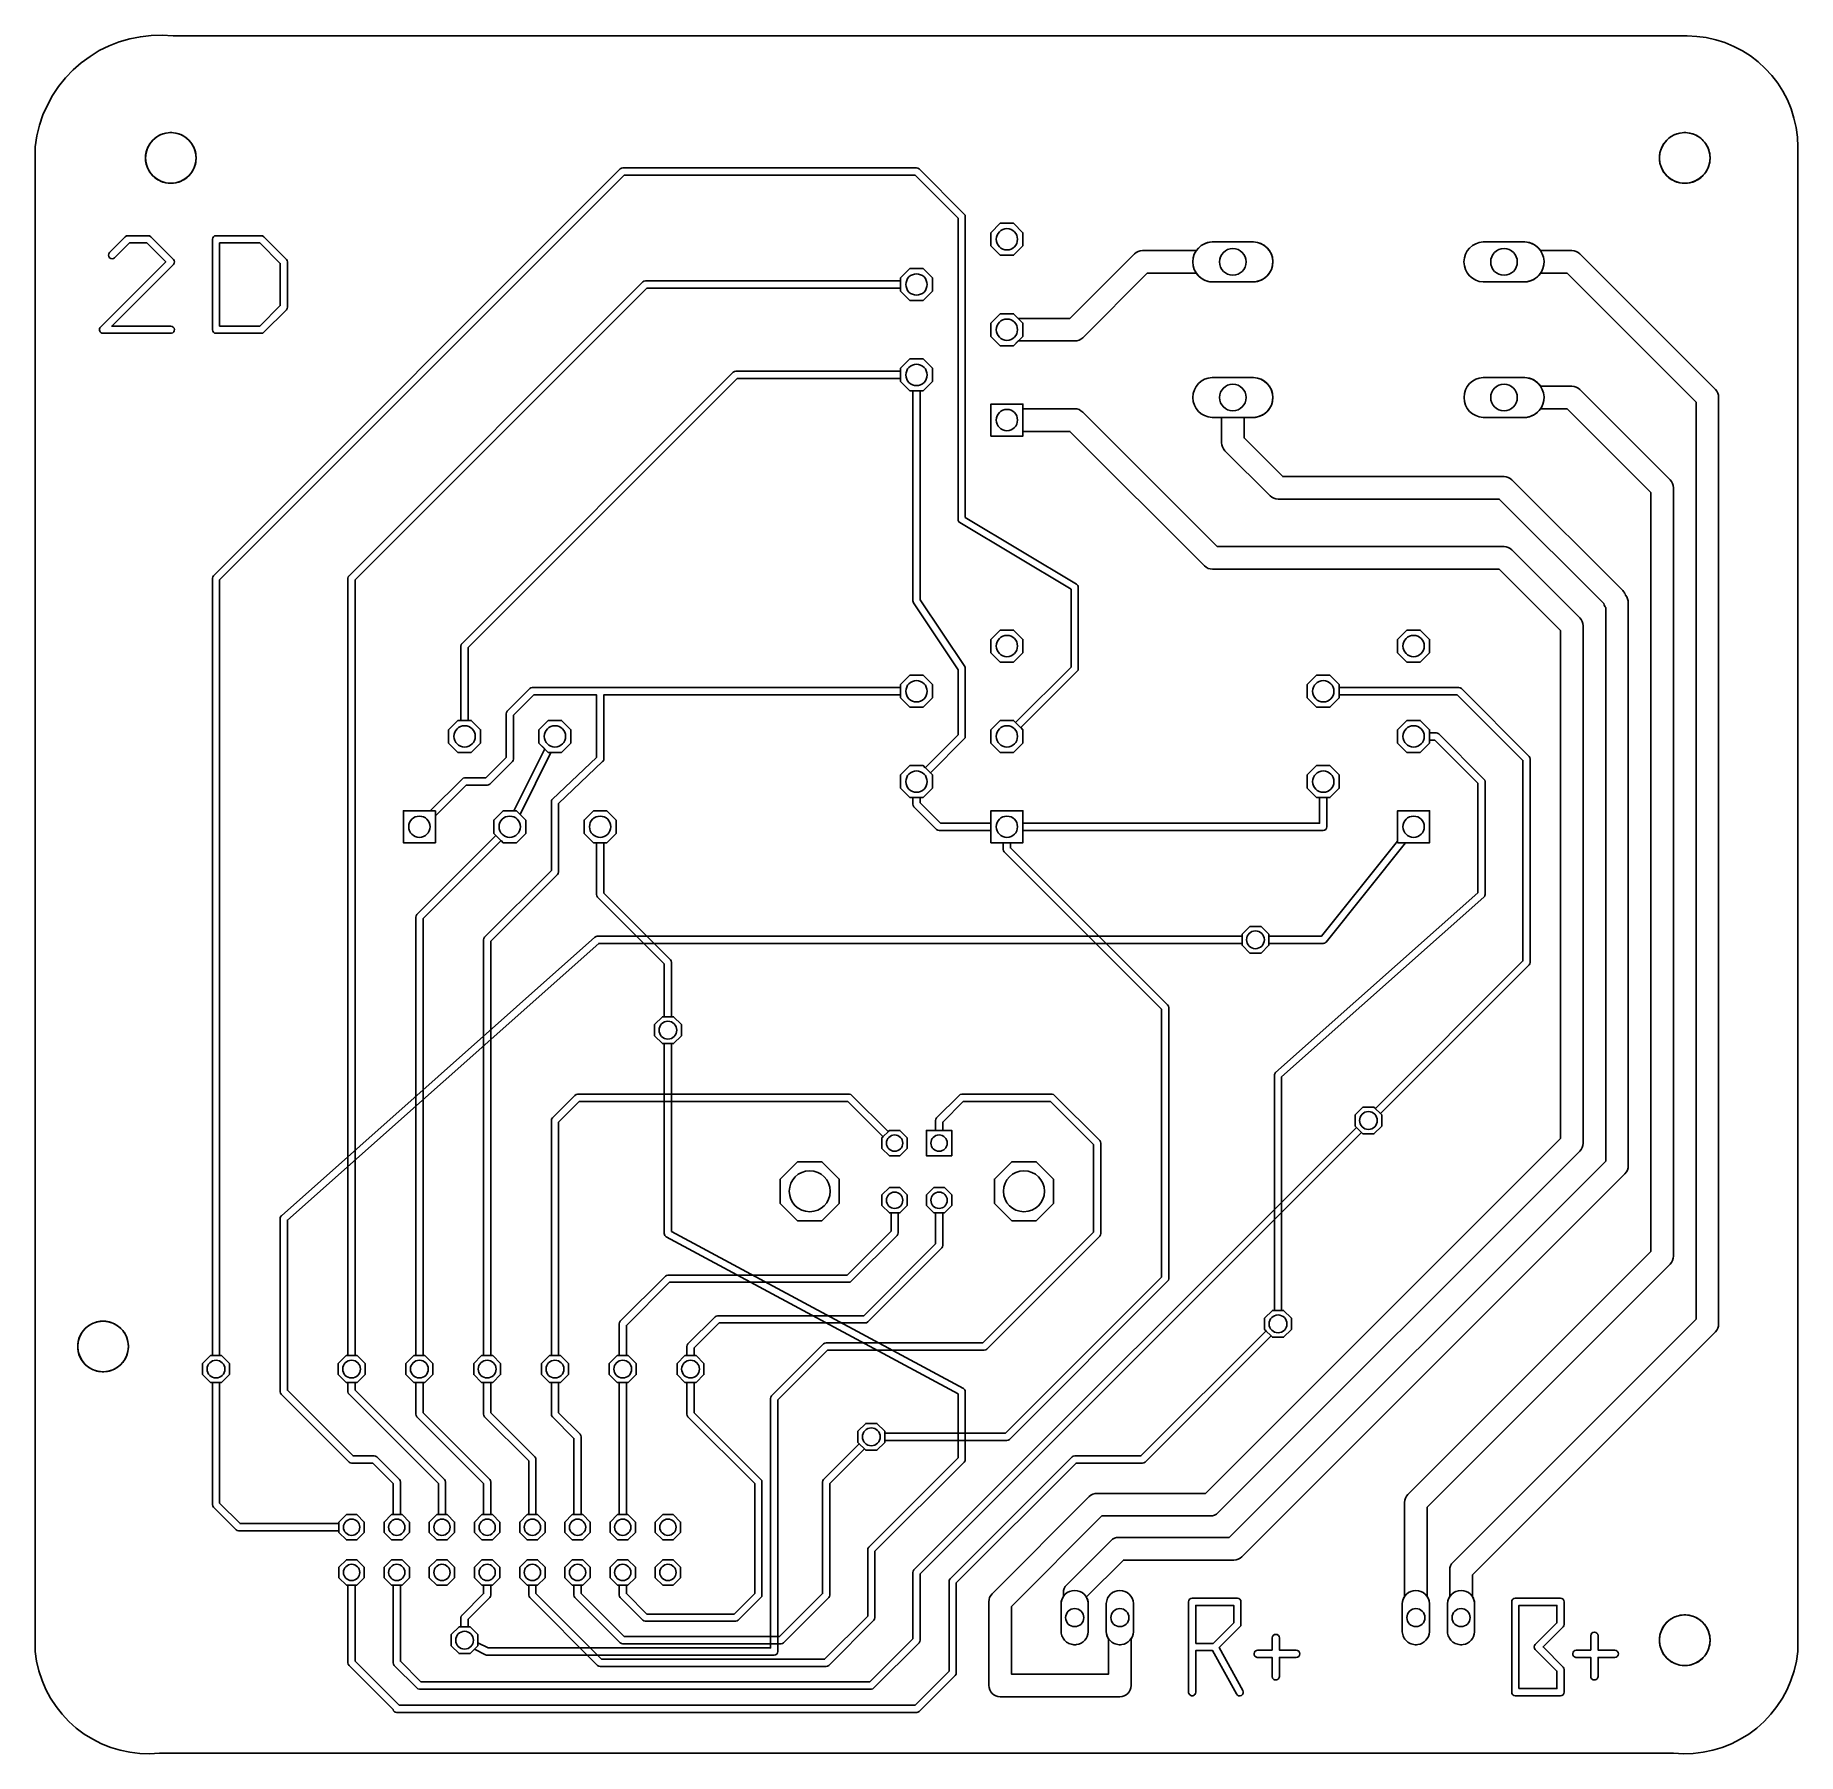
# Model space of a CAD drawing. Header units: inches. Extents: x -0.2 to 3.7, y 0 to 3.8.
import ezdxf

# ---------------------------------------------------------------- set-up
doc = ezdxf.new("R2010")
doc.units = ezdxf.units.IN

msp = doc.modelspace()

# ---------------------------------------------------------------- linework, layer by layer
at = {"layer": '16_copper'}
for points in [[(1.9854, 3.3353), (1.9854, 3.3647), (1.9647, 3.3854), (1.9353, 3.3854), (1.9146, 3.3647), (1.9146, 3.3353), (1.9353, 3.3146), (1.9647, 3.3146)], [(1.7854, 3.2353), (1.7854, 3.2647), (1.7647, 3.2854), (1.7353, 3.2854), (1.7146, 3.2647), (1.7146, 3.2353), (1.7353, 3.2146), (1.7647, 3.2146)], [(1.9854, 3.1353), (1.9854, 3.1647), (1.9647, 3.1854), (1.9353, 3.1854), (1.9146, 3.1647), (1.9146, 3.1353), (1.9353, 3.1146), (1.9647, 3.1146)], [(1.7854, 3.0353), (1.7854, 3.0647), (1.7647, 3.0854), (1.7353, 3.0854), (1.7146, 3.0647), (1.7146, 3.0353), (1.7353, 3.0146), (1.7647, 3.0146)], [(1.9854, 2.9854), (1.9146, 2.9854), (1.9146, 2.9146), (1.9854, 2.9146)], [(1.9854, 2.4353), (1.9854, 2.4647), (1.9647, 2.4854), (1.9353, 2.4854), (1.9146, 2.4647), (1.9146, 2.4353), (1.9353, 2.4146), (1.9647, 2.4146)], [(2.8854, 2.4353), (2.8854, 2.4647), (2.8647, 2.4854), (2.8353, 2.4854), (2.8146, 2.4647), (2.8146, 2.4353), (2.8353, 2.4146), (2.8647, 2.4146)], [(1.7854, 2.3353), (1.7854, 2.3647), (1.7647, 2.3854), (1.7353, 2.3854), (1.7146, 2.3647), (1.7146, 2.3353), (1.7353, 2.3146), (1.7647, 2.3146)], [(2.6854, 2.3353), (2.6854, 2.3647), (2.6647, 2.3854), (2.6353, 2.3854), (2.6146, 2.3647), (2.6146, 2.3353), (2.6353, 2.3146), (2.6647, 2.3146)], [(0.7854, 2.2353), (0.7854, 2.2647), (0.7647, 2.2854), (0.7353, 2.2854), (0.7146, 2.2647), (0.7146, 2.2353), (0.7353, 2.2146), (0.7647, 2.2146)], [(0.9854, 2.2353), (0.9854, 2.2647), (0.9647, 2.2854), (0.9353, 2.2854), (0.9146, 2.2647), (0.9146, 2.2353), (0.9353, 2.2146), (0.9647, 2.2146)], [(1.9854, 2.2353), (1.9854, 2.2647), (1.9647, 2.2854), (1.9353, 2.2854), (1.9146, 2.2647), (1.9146, 2.2353), (1.9353, 2.2146), (1.9647, 2.2146)], [(2.8854, 2.2353), (2.8854, 2.2647), (2.8647, 2.2854), (2.8353, 2.2854), (2.8146, 2.2647), (2.8146, 2.2353), (2.8353, 2.2146), (2.8647, 2.2146)], [(1.7854, 2.1353), (1.7854, 2.1647), (1.7647, 2.1854), (1.7353, 2.1854), (1.7146, 2.1647), (1.7146, 2.1353), (1.7353, 2.1146), (1.7647, 2.1146)], [(2.6854, 2.1353), (2.6854, 2.1647), (2.6647, 2.1854), (2.6353, 2.1854), (2.6146, 2.1647), (2.6146, 2.1353), (2.6353, 2.1146), (2.6647, 2.1146)], [(0.6854, 2.0854), (0.6146, 2.0854), (0.6146, 2.0146), (0.6854, 2.0146)], [(0.8854, 2.0353), (0.8854, 2.0647), (0.8647, 2.0854), (0.8353, 2.0854), (0.8146, 2.0647), (0.8146, 2.0353), (0.8353, 2.0146), (0.8647, 2.0146)], [(1.0854, 2.0353), (1.0854, 2.0647), (1.0647, 2.0854), (1.0353, 2.0854), (1.0146, 2.0647), (1.0146, 2.0353), (1.0353, 2.0146), (1.0647, 2.0146)], [(1.9854, 2.0854), (1.9146, 2.0854), (1.9146, 2.0146), (1.9854, 2.0146)], [(2.8854, 2.0854), (2.8146, 2.0854), (2.8146, 2.0146), (2.8854, 2.0146)], [(1.7297, 1.3384), (1.7297, 1.3616), (1.7132, 1.3781), (1.6899, 1.3781), (1.6735, 1.3616), (1.6735, 1.3384), (1.6899, 1.3219), (1.7132, 1.3219)], [(1.8281, 1.3781), (1.7719, 1.3781), (1.7719, 1.3219), (1.8281, 1.3219)], [(1.5791, 1.2165), (1.5791, 1.2705), (1.5408, 1.3088), (1.4867, 1.3088), (1.4485, 1.2705), (1.4485, 1.2165), (1.4867, 1.1782), (1.5408, 1.1782)], [(2.0531, 1.2165), (2.0531, 1.2705), (2.0148, 1.3088), (1.9608, 1.3088), (1.9225, 1.2705), (1.9225, 1.2165), (1.9608, 1.1782), (2.0148, 1.1782)], [(1.7297, 1.212), (1.7297, 1.2353), (1.7132, 1.2517), (1.6899, 1.2517), (1.6735, 1.2353), (1.6735, 1.212), (1.6899, 1.1955), (1.7132, 1.1955)], [(1.8281, 1.212), (1.8281, 1.2353), (1.8116, 1.2517), (1.7884, 1.2517), (1.7719, 1.2353), (1.7719, 1.212), (1.7884, 1.1955), (1.8116, 1.1955)], [(1.128, 0.4884), (1.128, 0.5116), (1.1116, 0.528), (1.108, 0.528), (1.108, 0.8203), (1.1123, 0.8203), (1.1297, 0.8377), (1.1297, 0.8623), (1.1123, 0.8797), (1.0877, 0.8797), (1.0703, 0.8623), (1.0703, 0.8377), (1.0877, 0.8203), (1.092, 0.8203), (1.092, 0.528), (1.0884, 0.528), (1.072, 0.5116), (1.072, 0.4884), (1.0884, 0.472), (1.1116, 0.472)], [(1.228, 0.4884), (1.228, 0.5116), (1.2116, 0.528), (1.1884, 0.528), (1.172, 0.5116), (1.172, 0.4884), (1.1884, 0.472), (1.2116, 0.472)], [(0.728, 0.3884), (0.728, 0.4116), (0.7116, 0.428), (0.6884, 0.428), (0.672, 0.4116), (0.672, 0.3884), (0.6884, 0.372), (0.7116, 0.372)], [(1.228, 0.3884), (1.228, 0.4116), (1.2116, 0.428), (1.1884, 0.428), (1.172, 0.4116), (1.172, 0.3884), (1.1884, 0.372), (1.2116, 0.372)]]:
    msp.add_lwpolyline(points, close=True, dxfattribs=at)
for points in [[(2.4995, 3.256, 0.92439), (2.496, 3.3443), (2.404, 3.3443, 0.961482), (2.404, 3.2557), (2.496, 3.2557)], [(3.0995, 3.256, 0.92439), (3.096, 3.3443), (3.004, 3.3443, 0.961482), (3.004, 3.2557), (3.096, 3.2557)], [(2.4995, 2.956, 0.92439), (2.496, 3.0442), (2.404, 3.0442, 0.961482), (2.404, 2.9558), (2.496, 2.9558)], [(3.0995, 2.956, 0.92439), (3.096, 3.0442), (3.004, 3.0442, 0.961482), (3.004, 2.9558), (3.096, 2.9558)], [(0.628, 0.4884), (0.628, 0.5116), (0.6116, 0.528), (0.608, 0.528), (0.608, 0.6, 0.198912), (0.6057, 0.6057), (0.5557, 0.6557, 0.198912), (0.55, 0.658), (0.5033, 0.658), (0.358, 0.8033), (0.358, 1.1797), (1.0468, 1.792), (2.4703, 1.792), (2.4703, 1.7877), (2.4877, 1.7703), (2.5123, 1.7703), (2.5297, 1.7877), (2.5297, 1.8123), (2.5123, 1.8297), (2.4877, 1.8297), (2.4703, 1.8123), (2.4703, 1.808), (1.0437, 1.808, 0.183686), (1.0384, 1.806), (0.3447, 1.1893, 0.214228), (0.342, 1.1833), (0.342, 0.8, 0.198912), (0.3443, 0.7943), (0.4943, 0.6443, 0.198912), (0.5, 0.642), (0.5467, 0.642), (0.592, 0.5967), (0.592, 0.528), (0.5884, 0.528), (0.572, 0.5116), (0.572, 0.4884), (0.5884, 0.472), (0.6116, 0.472)], [(1.5504, 0.192, 0.185976), (1.5557, 0.1943), (1.6557, 0.2943, 0.198912), (1.658, 0.3), (1.658, 0.4467), (1.8557, 0.6443, 0.198912), (1.858, 0.65), (1.858, 0.8, 0.275912), (1.8538, 0.807), (1.208, 1.1548), (1.208, 1.5703), (1.2123, 1.5703), (1.2297, 1.5877), (1.2297, 1.6123), (1.2123, 1.6297), (1.1877, 1.6297), (1.1703, 1.6123), (1.1703, 1.5877), (1.1877, 1.5703), (1.192, 1.5703), (1.192, 1.15, 0.275912), (1.1962, 1.143), (1.842, 0.7952), (1.842, 0.6533), (1.6443, 0.4557, 0.198912), (1.642, 0.45), (1.642, 0.3033), (1.5467, 0.208), (1.0533, 0.208), (0.908, 0.3533), (0.908, 0.372), (0.9116, 0.372), (0.928, 0.3884), (0.928, 0.4116), (0.9116, 0.428), (0.8884, 0.428), (0.872, 0.4116), (0.872, 0.3884), (0.8884, 0.372), (0.892, 0.372), (0.892, 0.35, 0.198912), (0.8943, 0.3443), (1.0443, 0.1943, 0.198912), (1.05, 0.192), (1.55, 0.192)], [(1.6504, 0.142, 0.185976), (1.6557, 0.1443), (1.7557, 0.2443, 0.198912), (1.758, 0.25), (1.758, 0.3967), (2.7347, 1.3734), (2.7377, 1.3703), (2.7623, 1.3703), (2.7797, 1.3877), (2.7797, 1.4123), (2.7623, 1.4297), (2.7377, 1.4297), (2.7203, 1.4123), (2.7203, 1.3877), (2.7234, 1.3847), (1.7443, 0.4057, 0.198912), (1.742, 0.4), (1.742, 0.2533), (1.6467, 0.158), (0.6533, 0.158), (0.608, 0.2033), (0.608, 0.372), (0.6116, 0.372), (0.628, 0.3884), (0.628, 0.4116), (0.6116, 0.428), (0.5884, 0.428), (0.572, 0.4116), (0.572, 0.3884), (0.5884, 0.372), (0.592, 0.372), (0.592, 0.2, 0.198912), (0.5943, 0.1943), (0.6443, 0.1443, 0.198912), (0.65, 0.142), (1.65, 0.142)], [(1.7504, 0.09, 0.185976), (1.7557, 0.0923), (1.8357, 0.1723, 0.198912), (1.838, 0.178), (1.838, 0.3767), (2.1033, 0.642), (2.25, 0.642, 0.198912), (2.2557, 0.6443), (2.5347, 0.9234), (2.5377, 0.9203), (2.5623, 0.9203), (2.5797, 0.9377), (2.5797, 0.9623), (2.5623, 0.9797), (2.5377, 0.9797), (2.5203, 0.9623), (2.5203, 0.9377), (2.5234, 0.9347), (2.2467, 0.658), (2.1, 0.658, 0.198912), (2.0943, 0.6557), (1.8243, 0.3857, 0.198912), (1.822, 0.38), (1.822, 0.1813), (1.7467, 0.106), (0.6053, 0.106), (0.508, 0.2033), (0.508, 0.372), (0.5116, 0.372), (0.528, 0.3884), (0.528, 0.4116), (0.5116, 0.428), (0.4884, 0.428), (0.472, 0.4116), (0.472, 0.3884), (0.4884, 0.372), (0.492, 0.372), (0.492, 0.2, 0.198912), (0.4943, 0.1943), (0.5921, 0.0966, 0.361895), (0.6, 0.09), (1.75, 0.09)], [(0.528, 0.4884), (0.528, 0.5116), (0.5116, 0.528), (0.4884, 0.528), (0.472, 0.5116), (0.472, 0.508), (0.2533, 0.508), (0.208, 0.5533), (0.208, 0.8203), (0.2123, 0.8203), (0.2297, 0.8377), (0.2297, 0.8623), (0.2123, 0.8797), (0.1877, 0.8797), (0.1703, 0.8623), (0.1703, 0.8377), (0.1877, 0.8203), (0.192, 0.8203), (0.192, 0.55, 0.198912), (0.1943, 0.5443), (0.2443, 0.4943, 0.198912), (0.25, 0.492), (0.472, 0.492), (0.472, 0.4884), (0.4884, 0.472), (0.5116, 0.472)], [(0.728, 0.4884), (0.728, 0.5116), (0.7116, 0.528), (0.708, 0.528), (0.708, 0.6, 0.198912), (0.7057, 0.6057), (0.508, 0.8033), (0.508, 0.8203), (0.5123, 0.8203), (0.5297, 0.8377), (0.5297, 0.8623), (0.5123, 0.8797), (0.4877, 0.8797), (0.4703, 0.8623), (0.4703, 0.8377), (0.4877, 0.8203), (0.492, 0.8203), (0.492, 0.8, 0.198912), (0.4943, 0.7943), (0.692, 0.5967), (0.692, 0.528), (0.6884, 0.528), (0.672, 0.5116), (0.672, 0.4884), (0.6884, 0.472), (0.7116, 0.472)], [(0.828, 0.4884), (0.828, 0.5116), (0.8116, 0.528), (0.808, 0.528), (0.808, 0.6, 0.198912), (0.8057, 0.6057), (0.658, 0.7533), (0.658, 0.8203), (0.6623, 0.8203), (0.6797, 0.8377), (0.6797, 0.8623), (0.6623, 0.8797), (0.6377, 0.8797), (0.6203, 0.8623), (0.6203, 0.8377), (0.6377, 0.8203), (0.642, 0.8203), (0.642, 0.75, 0.198912), (0.6443, 0.7443), (0.792, 0.5967), (0.792, 0.528), (0.7884, 0.528), (0.772, 0.5116), (0.772, 0.4884), (0.7884, 0.472), (0.8116, 0.472)], [(0.928, 0.4884), (0.928, 0.5116), (0.9116, 0.528), (0.908, 0.528), (0.908, 0.65, 0.198912), (0.9057, 0.6557), (0.808, 0.7533), (0.808, 0.8203), (0.8123, 0.8203), (0.8297, 0.8377), (0.8297, 0.8623), (0.8123, 0.8797), (0.7877, 0.8797), (0.7703, 0.8623), (0.7703, 0.8377), (0.7877, 0.8203), (0.792, 0.8203), (0.792, 0.75, 0.198912), (0.7943, 0.7443), (0.892, 0.6467), (0.892, 0.528), (0.8884, 0.528), (0.872, 0.5116), (0.872, 0.4884), (0.8884, 0.472), (0.9116, 0.472)], [(1.028, 0.4884), (1.028, 0.5116), (1.0116, 0.528), (1.008, 0.528), (1.008, 0.7, 0.198912), (1.0057, 0.7057), (0.958, 0.7533), (0.958, 0.8203), (0.9623, 0.8203), (0.9797, 0.8377), (0.9797, 0.8623), (0.9623, 0.8797), (0.9377, 0.8797), (0.9203, 0.8623), (0.9203, 0.8377), (0.9377, 0.8203), (0.942, 0.8203), (0.942, 0.75, 0.198912), (0.9443, 0.7443), (0.992, 0.6967), (0.992, 0.528), (0.9884, 0.528), (0.972, 0.5116), (0.972, 0.4884), (0.9884, 0.472), (1.0116, 0.472)], [(1.3504, 0.292, 0.185976), (1.3557, 0.2943), (1.4057, 0.3443, 0.198912), (1.408, 0.35), (1.408, 0.6, 0.198912), (1.4057, 0.6057), (1.258, 0.7533), (1.258, 0.8203), (1.2623, 0.8203), (1.2797, 0.8377), (1.2797, 0.8623), (1.2623, 0.8797), (1.2377, 0.8797), (1.2203, 0.8623), (1.2203, 0.8377), (1.2377, 0.8203), (1.242, 0.8203), (1.242, 0.75, 0.198912), (1.2443, 0.7443), (1.392, 0.5967), (1.392, 0.3533), (1.3467, 0.308), (1.1533, 0.308), (1.108, 0.3533), (1.108, 0.372), (1.1116, 0.372), (1.128, 0.3884), (1.128, 0.4116), (1.1116, 0.428), (1.0884, 0.428), (1.072, 0.4116), (1.072, 0.3884), (1.0884, 0.372), (1.092, 0.372), (1.092, 0.35, 0.198912), (1.0943, 0.3443), (1.1443, 0.2943, 0.198912), (1.15, 0.292), (1.35, 0.292)], [(1.4504, 0.242, 0.185976), (1.4557, 0.2443), (1.5557, 0.3443, 0.198912), (1.558, 0.35), (1.558, 0.5967), (1.6347, 0.6734), (1.6377, 0.6703), (1.6623, 0.6703), (1.6797, 0.6877), (1.6797, 0.7123), (1.6623, 0.7297), (1.6377, 0.7297), (1.6203, 0.7123), (1.6203, 0.6877), (1.6234, 0.6847), (1.5443, 0.6057, 0.198912), (1.542, 0.6), (1.542, 0.3533), (1.4467, 0.258), (1.1033, 0.258), (1.008, 0.3533), (1.008, 0.372), (1.0116, 0.372), (1.028, 0.3884), (1.028, 0.4116), (1.0116, 0.428), (0.9884, 0.428), (0.972, 0.4116), (0.972, 0.3884), (0.9884, 0.372), (0.992, 0.372), (0.992, 0.35, 0.198912), (0.9943, 0.3443), (1.0943, 0.2443, 0.198912), (1.1, 0.242), (1.45, 0.242)], [(0.7797, 0.2377), (0.7797, 0.2623), (0.7623, 0.2797), (0.758, 0.2797), (0.758, 0.2967), (0.8057, 0.3443, 0.198912), (0.808, 0.35), (0.808, 0.372), (0.8116, 0.372), (0.828, 0.3884), (0.828, 0.4116), (0.8116, 0.428), (0.7884, 0.428), (0.772, 0.4116), (0.772, 0.3884), (0.7884, 0.372), (0.792, 0.372), (0.792, 0.3533), (0.7443, 0.3057, 0.198912), (0.742, 0.3), (0.742, 0.2797), (0.7377, 0.2797), (0.7203, 0.2623), (0.7203, 0.2377), (0.7377, 0.2203), (0.7623, 0.2203)], [(2.1044, 0.2403, 0.357806), (2.13, 0.2685), (2.13, 0.3315, 0.95208), (2.07, 0.3315), (2.07, 0.2685), (2.0703, 0.2656), (2.0709, 0.2627), (2.0717, 0.2599), (2.0728, 0.2572), (2.0742, 0.2546), (2.0759, 0.2521), (2.0777, 0.2498), (2.0798, 0.2477), (2.0821, 0.2459), (2.0846, 0.2442), (2.0872, 0.2428), (2.0899, 0.2417), (2.0927, 0.2409), (2.0956, 0.2403), (2.0985, 0.24), (2.1015, 0.24)], [(2.2044, 0.2403, 0.357806), (2.23, 0.2685), (2.23, 0.3315, 0.95208), (2.17, 0.3315), (2.17, 0.2685), (2.1703, 0.2656), (2.1709, 0.2627), (2.1717, 0.2599), (2.1728, 0.2572), (2.1742, 0.2546), (2.1759, 0.2521), (2.1777, 0.2498), (2.1798, 0.2477), (2.1821, 0.2459), (2.1846, 0.2442), (2.1872, 0.2428), (2.1899, 0.2417), (2.1927, 0.2409), (2.1956, 0.2403), (2.1985, 0.24), (2.2015, 0.24)], [(2.8594, 0.2403, 0.357806), (2.885, 0.2685), (2.885, 0.3315, 0.95208), (2.825, 0.3315), (2.825, 0.2685), (2.8253, 0.2656), (2.8259, 0.2627), (2.8267, 0.2599), (2.8278, 0.2572), (2.8292, 0.2546), (2.8309, 0.2521), (2.8327, 0.2498), (2.8348, 0.2477), (2.8371, 0.2459), (2.8396, 0.2442), (2.8422, 0.2428), (2.8449, 0.2417), (2.8477, 0.2409), (2.8506, 0.2403), (2.8535, 0.24), (2.8565, 0.24)], [(2.9594, 0.2403, 0.357806), (2.985, 0.2685), (2.985, 0.3315, 0.95208), (2.925, 0.3315), (2.925, 0.2685), (2.9253, 0.2656), (2.9259, 0.2627), (2.9267, 0.2599), (2.9278, 0.2572), (2.9292, 0.2546), (2.9309, 0.2521), (2.9327, 0.2498), (2.9348, 0.2477), (2.9371, 0.2459), (2.9396, 0.2442), (2.9422, 0.2428), (2.9449, 0.2417), (2.9477, 0.2409), (2.9506, 0.2403), (2.9535, 0.24), (2.9565, 0.24)]]:
    msp.add_lwpolyline(points, format="xyb", close=True, dxfattribs=at)
at = {"layer": '1_copper'}
for points in [[(0.2297, 0.8377), (0.2297, 0.8623), (0.2123, 0.8797), (0.208, 0.8797), (0.208, 2.5967), (1.1033, 3.492), (1.7467, 3.492), (1.842, 3.3967), (1.842, 2.73, 0.263446), (1.8459, 2.7231), (2.092, 2.5755), (2.092, 2.4033), (1.9694, 2.2807), (1.9647, 2.2854), (1.9353, 2.2854), (1.9146, 2.2647), (1.9146, 2.2353), (1.9353, 2.2146), (1.9647, 2.2146), (1.9854, 2.2353), (1.9854, 2.2647), (1.9807, 2.2694), (2.1057, 2.3943, 0.198912), (2.108, 2.4), (2.108, 2.58, 0.263446), (2.1041, 2.5869), (1.858, 2.7345), (1.858, 3.4, 0.198912), (1.8557, 3.4057), (1.7557, 3.5057, 0.198912), (1.75, 3.508), (1.1, 3.508, 0.198912), (1.0943, 3.5057), (0.1943, 2.6057, 0.198912), (0.192, 2.6), (0.192, 0.8797), (0.1877, 0.8797), (0.1703, 0.8623), (0.1703, 0.8377), (0.1877, 0.8203), (0.2123, 0.8203)], [(0.1014, 3.1421, 0.915917), (0.1, 3.158), (-0.0307, 3.158), (0.1057, 3.2943, 0.414214), (0.1057, 3.3057), (0.0557, 3.3557, 0.198912), (0.05, 3.358), (0.005, 3.358, 0.198912), (-0.0007, 3.3557), (-0.0357, 3.3207, 1), (-0.0243, 3.3093), (0.0083, 3.342), (0.0467, 3.342), (0.0887, 3.3), (-0.0557, 3.1557, 0.668179), (-0.05, 3.142), (0.1, 3.142)], [(0.3004, 3.142, 0.185976), (0.3057, 3.1443), (0.3557, 3.1943, 0.198912), (0.358, 3.2), (0.358, 3.3, 0.198912), (0.3557, 3.3057), (0.3057, 3.3557, 0.198912), (0.3, 3.358), (0.2, 3.358, 0.414214), (0.192, 3.35), (0.192, 3.15, 0.414214), (0.2, 3.142), (0.3, 3.142)], [(1.9751, 3.125), (2.1, 3.125, 0.198912), (2.1177, 3.1323), (2.2604, 3.275), (2.3692, 3.275, 0.237152), (2.404, 3.2557), (2.496, 3.2557, 0.961482), (2.496, 3.3443), (2.404, 3.3443, 0.237152), (2.3692, 3.325), (2.25, 3.325, 0.198912), (2.2323, 3.3177), (2.0896, 3.175), (1.9751, 3.175), (1.9647, 3.1854), (1.9353, 3.1854), (1.9146, 3.1647), (1.9146, 3.1353), (1.9353, 3.1146), (1.9647, 3.1146)], [(2.9594, 0.2403, 0.357806), (2.985, 0.2685), (2.985, 0.3315, 0.134962), (2.98, 0.3466), (2.98, 0.3946), (3.5177, 0.9323, 0.198912), (3.525, 0.95), (3.525, 3, 0.198912), (3.5177, 3.0177), (3.2177, 3.3177, 0.198912), (3.2, 3.325), (3.1308, 3.325, 0.237152), (3.096, 3.3443), (3.004, 3.3443, 0.961482), (3.004, 3.2557), (3.096, 3.2557, 0.237152), (3.1308, 3.275), (3.1896, 3.275), (3.475, 2.9896), (3.475, 0.9604), (2.9373, 0.4227, 0.198912), (2.93, 0.405), (2.93, 0.3466, 0.134962), (2.925, 0.3315), (2.925, 0.2685), (2.9253, 0.2656), (2.9259, 0.2627), (2.9267, 0.2599), (2.9278, 0.2572), (2.9292, 0.2546), (2.9309, 0.2521), (2.9327, 0.2498), (2.9348, 0.2477), (2.9371, 0.2459), (2.9396, 0.2442), (2.9422, 0.2428), (2.9449, 0.2417), (2.9477, 0.2409), (2.9506, 0.2403), (2.9535, 0.24), (2.9565, 0.24)], [(0.5297, 0.8377), (0.5297, 0.8623), (0.5123, 0.8797), (0.508, 0.8797), (0.508, 2.5967), (1.1533, 3.242), (1.7146, 3.242), (1.7146, 3.2353), (1.7353, 3.2146), (1.7647, 3.2146), (1.7854, 3.2353), (1.7854, 3.2647), (1.7647, 3.2854), (1.7353, 3.2854), (1.7146, 3.2647), (1.7146, 3.258), (1.15, 3.258, 0.198912), (1.1443, 3.2557), (0.4943, 2.6057, 0.198912), (0.492, 2.6), (0.492, 0.8797), (0.4877, 0.8797), (0.4703, 0.8623), (0.4703, 0.8377), (0.4877, 0.8203), (0.5123, 0.8203)], [(1.6797, 0.6877), (1.6797, 0.692), (1.95, 0.692, 0.198912), (1.9557, 0.6943), (2.3057, 1.0443, 0.198912), (2.308, 1.05), (2.308, 1.65, 0.198912), (2.3057, 1.6557), (1.958, 2.0033), (1.958, 2.0146), (1.9854, 2.0146), (1.9854, 2.042), (2.65, 2.042, 0.414214), (2.658, 2.05), (2.658, 2.1146), (2.6647, 2.1146), (2.6854, 2.1353), (2.6854, 2.1647), (2.6647, 2.1854), (2.6353, 2.1854), (2.6146, 2.1647), (2.6146, 2.1353), (2.6353, 2.1146), (2.642, 2.1146), (2.642, 2.058), (1.9854, 2.058), (1.9854, 2.0854), (1.9146, 2.0854), (1.9146, 2.058), (1.8033, 2.058), (1.758, 2.1033), (1.758, 2.1146), (1.7647, 2.1146), (1.7854, 2.1353), (1.7854, 2.1647), (1.7807, 2.1694), (1.8557, 2.2443, 0.198912), (1.858, 2.25), (1.858, 2.4, 0.14807), (1.8567, 2.4044), (1.758, 2.5524), (1.758, 3.0146), (1.7647, 3.0146), (1.7854, 3.0353), (1.7854, 3.0647), (1.7647, 3.0854), (1.7353, 3.0854), (1.7146, 3.0647), (1.7146, 3.058), (1.35, 3.058, 0.198912), (1.3443, 3.0557), (0.7443, 2.4557, 0.198912), (0.742, 2.45), (0.742, 2.2854), (0.7353, 2.2854), (0.7146, 2.2647), (0.7146, 2.2353), (0.7353, 2.2146), (0.7647, 2.2146), (0.7854, 2.2353), (0.7854, 2.2647), (0.7647, 2.2854), (0.758, 2.2854), (0.758, 2.4467), (1.3533, 3.042), (1.7146, 3.042), (1.7146, 3.0353), (1.7353, 3.0146), (1.742, 3.0146), (1.742, 2.55, 0.14807), (1.7433, 2.5456), (1.842, 2.3976), (1.842, 2.2533), (1.7694, 2.1807), (1.7647, 2.1854), (1.7353, 2.1854), (1.7146, 2.1647), (1.7146, 2.1353), (1.7353, 2.1146), (1.742, 2.1146), (1.742, 2.1, 0.198912), (1.7443, 2.0943), (1.7943, 2.0443, 0.198912), (1.8, 2.042), (1.9146, 2.042), (1.9146, 2.0146), (1.942, 2.0146), (1.942, 2, 0.198912), (1.9443, 1.9943), (2.292, 1.6467), (2.292, 1.0533), (1.9467, 0.708), (1.6797, 0.708), (1.6797, 0.7123), (1.6623, 0.7297), (1.6377, 0.7297), (1.6203, 0.7123), (1.6203, 0.6877), (1.6377, 0.6703), (1.6623, 0.6703)], [(2.1044, 0.2403, 0.357806), (2.13, 0.2685), (2.13, 0.3315, 0.123126), (2.1258, 0.3454), (2.2079, 0.4275), (2.4525, 0.4275, 0.198912), (2.4702, 0.4348), (3.3177, 1.2823, 0.198912), (3.325, 1.3), (3.325, 2.545, 0.193384), (3.3187, 2.5629), (3.3178, 2.5652, 0.091111), (3.3127, 2.5727), (3.0677, 2.8177, 0.198912), (3.05, 2.825), (2.5604, 2.825), (2.475, 2.9104), (2.475, 2.9558), (2.496, 2.9558, 0.961482), (2.496, 3.0442), (2.404, 3.0442, 0.961482), (2.404, 2.9558), (2.425, 2.9558), (2.425, 2.9, 0.198912), (2.4323, 2.8823), (2.5323, 2.7823, 0.198912), (2.55, 2.775), (3.0396, 2.775), (3.2708, 2.5439, 0.098747), (3.275, 2.535), (3.275, 1.3104), (2.4421, 0.4775), (2.1975, 0.4775, 0.198912), (2.1798, 0.4702), (2.0823, 0.3727, 0.198912), (2.075, 0.355), (2.075, 0.3466, 0.134962), (2.07, 0.3315), (2.07, 0.2685), (2.0703, 0.2656), (2.0709, 0.2627), (2.0717, 0.2599), (2.0728, 0.2572), (2.0742, 0.2546), (2.0759, 0.2521), (2.0777, 0.2498), (2.0798, 0.2477), (2.0821, 0.2459), (2.0846, 0.2442), (2.0872, 0.2428), (2.0899, 0.2417), (2.0927, 0.2409), (2.0956, 0.2403), (2.0985, 0.24), (2.1015, 0.24)], [(2.8594, 0.2403, 0.357806), (2.885, 0.2685), (2.885, 0.3315, 0.134962), (2.88, 0.3466), (2.88, 0.5446), (3.4177, 1.0823, 0.198912), (3.425, 1.1), (3.425, 2.8, 0.198912), (3.4177, 2.8177), (3.2177, 3.0177, 0.198912), (3.2, 3.025), (3.1308, 3.025, 0.237152), (3.096, 3.0442), (3.004, 3.0442, 0.961482), (3.004, 2.9558), (3.096, 2.9558, 0.237152), (3.1308, 2.975), (3.1896, 2.975), (3.375, 2.7896), (3.375, 1.1104), (2.8373, 0.5727, 0.198912), (2.83, 0.555), (2.83, 0.3466, 0.134962), (2.825, 0.3315), (2.825, 0.2685), (2.8253, 0.2656), (2.8259, 0.2627), (2.8267, 0.2599), (2.8278, 0.2572), (2.8292, 0.2546), (2.8309, 0.2521), (2.8327, 0.2498), (2.8348, 0.2477), (2.8371, 0.2459), (2.8396, 0.2442), (2.8422, 0.2428), (2.8449, 0.2417), (2.8477, 0.2409), (2.8506, 0.2403), (2.8535, 0.24), (2.8565, 0.24)], [(2.2002, 0.125, 0.411773), (2.225, 0.15), (2.225, 0.2534, 0.134962), (2.23, 0.2685), (2.23, 0.3315, 0.95208), (2.17, 0.3315), (2.17, 0.2685, 0.134962), (2.175, 0.2534), (2.175, 0.175), (1.96, 0.175), (1.96, 0.3246), (2.1604, 0.525), (2.4, 0.525, 0.198912), (2.4177, 0.5323), (3.2177, 1.3323, 0.198912), (3.225, 1.35), (3.225, 2.495, 0.198912), (3.2177, 2.5127), (3.0677, 2.6627, 0.198912), (3.05, 2.67), (2.4154, 2.67), (2.1177, 2.9677, 0.198912), (2.1, 2.975), (1.9854, 2.975), (1.9854, 2.9854), (1.9146, 2.9854), (1.9146, 2.9146), (1.9854, 2.9146), (1.9854, 2.925), (2.0896, 2.925), (2.3873, 2.6273, 0.198912), (2.405, 2.62), (3.0396, 2.62), (3.175, 2.4846), (3.175, 1.3604), (2.3896, 0.575), (2.15, 0.575, 0.198912), (2.1323, 0.5677), (1.9173, 0.3527, 0.198912), (1.91, 0.335), (1.91, 0.15, 0.414214), (1.935, 0.125), (2.2, 0.125)], [(0.8996, 2.358, 0.185976), (0.8943, 2.3557), (0.8443, 2.3057, 0.198912), (0.842, 2.3), (0.842, 2.2033), (0.7967, 2.158), (0.75, 2.158, 0.198912), (0.7443, 2.1557), (0.6741, 2.0854), (0.6146, 2.0854), (0.6146, 2.0146), (0.6854, 2.0146), (0.6854, 2.0741), (0.7533, 2.142), (0.8, 2.142, 0.198912), (0.8057, 2.1443), (0.8557, 2.1943, 0.198912), (0.858, 2.2), (0.858, 2.2967), (0.9033, 2.342), (1.042, 2.342), (1.042, 2.2034), (0.9445, 2.1108, 0.205583), (0.942, 2.105), (0.942, 1.9533), (0.7943, 1.8057, 0.198912), (0.792, 1.8), (0.792, 0.8797), (0.7877, 0.8797), (0.7703, 0.8623), (0.7703, 0.8377), (0.7877, 0.8203), (0.8123, 0.8203), (0.8297, 0.8377), (0.8297, 0.8623), (0.8123, 0.8797), (0.808, 0.8797), (0.808, 1.7967), (0.9557, 1.9443, 0.198912), (0.958, 1.95), (0.958, 2.1016), (1.0555, 2.1942, 0.205583), (1.058, 2.2), (1.058, 2.342), (1.7146, 2.342), (1.7146, 2.3353), (1.7353, 2.3146), (1.7647, 2.3146), (1.7854, 2.3353), (1.7854, 2.3647), (1.7647, 2.3854), (1.7353, 2.3854), (1.7146, 2.3647), (1.7146, 2.358), (0.9, 2.358)], [(2.7797, 1.3877), (2.7797, 1.4123), (2.7766, 1.4153), (3.1057, 1.7443, 0.198912), (3.108, 1.75), (3.108, 2.2, 0.198912), (3.1057, 2.2057), (2.9557, 2.3557, 0.198912), (2.95, 2.358), (2.6854, 2.358), (2.6854, 2.3647), (2.6647, 2.3854), (2.6353, 2.3854), (2.6146, 2.3647), (2.6146, 2.3353), (2.6353, 2.3146), (2.6647, 2.3146), (2.6854, 2.3353), (2.6854, 2.342), (2.9467, 2.342), (3.092, 2.1967), (3.092, 1.7533), (2.7653, 1.4266), (2.7623, 1.4297), (2.7377, 1.4297), (2.7203, 1.4123), (2.7203, 1.3877), (2.7377, 1.3703), (2.7623, 1.3703)], [(0.6797, 0.8377), (0.6797, 0.8623), (0.6623, 0.8797), (0.658, 0.8797), (0.658, 1.8467), (0.8306, 2.0193), (0.8353, 2.0146), (0.8647, 2.0146), (0.8854, 2.0353), (0.8854, 2.0647), (0.8727, 2.0774), (0.9412, 2.2146), (0.9647, 2.2146), (0.9854, 2.2353), (0.9854, 2.2647), (0.9647, 2.2854), (0.9353, 2.2854), (0.9146, 2.2647), (0.9146, 2.2353), (0.9273, 2.2226), (0.8588, 2.0854), (0.8353, 2.0854), (0.8146, 2.0647), (0.8146, 2.0353), (0.8193, 2.0306), (0.6443, 1.8557, 0.198912), (0.642, 1.85), (0.642, 0.8797), (0.6377, 0.8797), (0.6203, 0.8623), (0.6203, 0.8377), (0.6377, 0.8203), (0.6623, 0.8203)], [(2.5797, 0.9377), (2.5797, 0.9623), (2.5623, 0.9797), (2.558, 0.9797), (2.558, 1.4964), (3.0053, 1.894, 0.214228), (3.008, 1.9), (3.008, 2.15, 0.198912), (3.0057, 2.1557), (2.9057, 2.2557, 0.198912), (2.9, 2.258), (2.8854, 2.258), (2.8854, 2.2647), (2.8647, 2.2854), (2.8353, 2.2854), (2.8146, 2.2647), (2.8146, 2.2353), (2.8353, 2.2146), (2.8647, 2.2146), (2.8854, 2.2353), (2.8854, 2.242), (2.8967, 2.242), (2.992, 2.1467), (2.992, 1.9036), (2.5447, 1.506, 0.214228), (2.542, 1.5), (2.542, 0.9797), (2.5377, 0.9797), (2.5203, 0.9623), (2.5203, 0.9377), (2.5377, 0.9203), (2.5623, 0.9203)], [(1.2297, 1.5877), (1.2297, 1.6123), (1.2123, 1.6297), (1.208, 1.6297), (1.208, 1.75, 0.198912), (1.2057, 1.7557), (1.058, 1.9033), (1.058, 2.0146), (1.0647, 2.0146), (1.0854, 2.0353), (1.0854, 2.0647), (1.0647, 2.0854), (1.0353, 2.0854), (1.0146, 2.0647), (1.0146, 2.0353), (1.0353, 2.0146), (1.042, 2.0146), (1.042, 1.9, 0.198912), (1.0443, 1.8943), (1.192, 1.7467), (1.192, 1.6297), (1.1877, 1.6297), (1.1703, 1.6123), (1.1703, 1.5877), (1.1877, 1.5703), (1.2123, 1.5703)], [(2.5297, 1.7877), (2.5297, 1.792), (2.65, 1.792, 0.227838), (2.6562, 1.795), (2.8319, 2.0146), (2.8854, 2.0146), (2.8854, 2.0854), (2.8146, 2.0854), (2.8146, 2.0185), (2.6462, 1.808), (2.5297, 1.808), (2.5297, 1.8123), (2.5123, 1.8297), (2.4877, 1.8297), (2.4703, 1.8123), (2.4703, 1.7877), (2.4877, 1.7703), (2.5123, 1.7703)], [(1.435, 0.217, 0.413029), (1.443, 0.225), (1.443, 0.7817), (1.5533, 0.892), (1.9, 0.892, 0.198912), (1.9057, 0.8943), (2.1557, 1.1443, 0.198912), (2.158, 1.15), (2.158, 1.35, 0.198912), (2.1557, 1.3557), (2.0557, 1.4557, 0.198912), (2.05, 1.458), (1.85, 1.458, 0.198912), (1.8443, 1.4557), (1.7943, 1.4057, 0.198912), (1.792, 1.4), (1.792, 1.3781), (1.7719, 1.3781), (1.7719, 1.3219), (1.8281, 1.3219), (1.8281, 1.3781), (1.808, 1.3781), (1.808, 1.3967), (1.8533, 1.442), (2.0467, 1.442), (2.142, 1.3467), (2.142, 1.1533), (1.8967, 0.908), (1.55, 0.908, 0.198912), (1.5443, 0.9057), (1.4293, 0.7907, 0.198912), (1.427, 0.785), (1.427, 0.233), (0.8019, 0.233), (0.7797, 0.2441), (0.7797, 0.2623), (0.7623, 0.2797), (0.7377, 0.2797), (0.7203, 0.2623), (0.7203, 0.2377), (0.7377, 0.2203), (0.7623, 0.2203), (0.772, 0.23), (0.7964, 0.2178, 0.116436), (0.8, 0.217), (1.435, 0.217)], [(0.9797, 0.8377), (0.9797, 0.8623), (0.9623, 0.8797), (0.958, 0.8797), (0.958, 1.3967), (1.0033, 1.442), (1.5983, 1.442), (1.676, 1.3642), (1.6735, 1.3616), (1.6735, 1.3384), (1.6899, 1.3219), (1.7132, 1.3219), (1.7297, 1.3384), (1.7297, 1.3616), (1.7132, 1.3781), (1.6899, 1.3781), (1.6874, 1.3755), (1.6072, 1.4557, 0.198912), (1.6016, 1.458), (1, 1.458, 0.198912), (0.9943, 1.4557), (0.9443, 1.4057, 0.198912), (0.942, 1.4), (0.942, 0.8797), (0.9377, 0.8797), (0.9203, 0.8623), (0.9203, 0.8377), (0.9377, 0.8203), (0.9623, 0.8203)], [(1.1297, 0.8377), (1.1297, 0.8623), (1.1123, 0.8797), (1.108, 0.8797), (1.108, 0.9467), (1.2033, 1.042), (1.6, 1.042, 0.198912), (1.6057, 1.0443), (1.7072, 1.1459, 0.198912), (1.7096, 1.1516), (1.7096, 1.1955), (1.7132, 1.1955), (1.7297, 1.212), (1.7297, 1.2353), (1.7132, 1.2517), (1.6899, 1.2517), (1.6735, 1.2353), (1.6735, 1.212), (1.6899, 1.1955), (1.6936, 1.1955), (1.6936, 1.1549), (1.5967, 1.058), (1.2, 1.058, 0.198912), (1.1943, 1.0557), (1.0943, 0.9557, 0.198912), (1.092, 0.95), (1.092, 0.8797), (1.0877, 0.8797), (1.0703, 0.8623), (1.0703, 0.8377), (1.0877, 0.8203), (1.1123, 0.8203)], [(1.2797, 0.8377), (1.2797, 0.8623), (1.2623, 0.8797), (1.258, 0.8797), (1.258, 0.8967), (1.3133, 0.952), (1.6364, 0.952, 0.198912), (1.642, 0.9543), (1.8057, 1.118, 0.198912), (1.808, 1.1236), (1.808, 1.1955), (1.8116, 1.1955), (1.8281, 1.212), (1.8281, 1.2353), (1.8116, 1.2517), (1.7884, 1.2517), (1.7719, 1.2353), (1.7719, 1.212), (1.7884, 1.1955), (1.792, 1.1955), (1.792, 1.1269), (1.6331, 0.968), (1.31, 0.968, 0.198912), (1.3043, 0.9657), (1.2443, 0.9057, 0.198912), (1.242, 0.9), (1.242, 0.8797), (1.2377, 0.8797), (1.2203, 0.8623), (1.2203, 0.8377), (1.2377, 0.8203), (1.2623, 0.8203)], [(2.3615, 0.1271, 0.361416), (2.368, 0.135), (2.368, 0.227), (2.4053, 0.227), (2.458, 0.1311, 1), (2.472, 0.1389), (2.4199, 0.2336), (2.4657, 0.2793, 0.198912), (2.468, 0.285), (2.468, 0.335, 0.414214), (2.46, 0.343), (2.36, 0.343, 0.414214), (2.352, 0.335), (2.352, 0.135), (2.3521, 0.1336), (2.3525, 0.1323), (2.3531, 0.131), (2.3539, 0.1298), (2.3549, 0.1288), (2.356, 0.1281), (2.3573, 0.1275), (2.3587, 0.1271), (2.3601, 0.127)], [(3.175, 0.127, 0.413029), (3.183, 0.135), (3.183, 0.185, 0.198912), (3.1807, 0.1907), (3.1363, 0.235), (3.1807, 0.2793, 0.198912), (3.183, 0.285), (3.183, 0.335, 0.414214), (3.175, 0.343), (3.075, 0.343, 0.414214), (3.067, 0.335), (3.067, 0.135, 0.414214), (3.075, 0.127), (3.175, 0.127)], [(3.083, 0.143), (3.083, 0.327), (3.167, 0.327), (3.167, 0.2883), (3.1193, 0.2407, 0.414214), (3.1193, 0.2293), (3.167, 0.1817), (3.167, 0.143)], [(2.5465, 0.1621, 0.361416), (2.553, 0.17), (2.553, 0.212), (2.59, 0.212, 1), (2.59, 0.228), (2.553, 0.228), (2.553, 0.255, 1), (2.537, 0.255), (2.537, 0.228), (2.505, 0.228, 0.923416), (2.5037, 0.2121), (2.505, 0.212), (2.537, 0.212), (2.537, 0.17), (2.5371, 0.1686), (2.5375, 0.1673), (2.5381, 0.166), (2.5389, 0.1648), (2.5399, 0.1638), (2.541, 0.1631), (2.5423, 0.1625), (2.5437, 0.1621), (2.5451, 0.162)], [(3.2515, 0.1621, 0.361416), (3.258, 0.17), (3.258, 0.212), (3.295, 0.212, 1), (3.295, 0.228), (3.258, 0.228), (3.258, 0.26, 1), (3.242, 0.26), (3.242, 0.228), (3.21, 0.228, 0.923416), (3.2087, 0.2121), (3.21, 0.212), (3.242, 0.212), (3.242, 0.17), (3.2421, 0.1686), (3.2425, 0.1673), (3.2431, 0.166), (3.2439, 0.1648), (3.2449, 0.1638), (3.246, 0.1631), (3.2473, 0.1625), (3.2487, 0.1621), (3.2501, 0.162)]]:
    msp.add_lwpolyline(points, format="xyb", close=True, dxfattribs=at)
for points in [[(1.9854, 3.3353), (1.9854, 3.3647), (1.9647, 3.3854), (1.9353, 3.3854), (1.9146, 3.3647), (1.9146, 3.3353), (1.9353, 3.3146), (1.9647, 3.3146)], [(0.208, 3.158), (0.208, 3.342), (0.2967, 3.342), (0.342, 3.2967), (0.342, 3.2033), (0.2967, 3.158)], [(1.9854, 2.4353), (1.9854, 2.4647), (1.9647, 2.4854), (1.9353, 2.4854), (1.9146, 2.4647), (1.9146, 2.4353), (1.9353, 2.4146), (1.9647, 2.4146)], [(2.8854, 2.4353), (2.8854, 2.4647), (2.8647, 2.4854), (2.8353, 2.4854), (2.8146, 2.4647), (2.8146, 2.4353), (2.8353, 2.4146), (2.8647, 2.4146)], [(1.5791, 1.2165), (1.5791, 1.2705), (1.5408, 1.3088), (1.4867, 1.3088), (1.4485, 1.2705), (1.4485, 1.2165), (1.4867, 1.1782), (1.5408, 1.1782)], [(2.0531, 1.2165), (2.0531, 1.2705), (2.0148, 1.3088), (1.9608, 1.3088), (1.9225, 1.2705), (1.9225, 1.2165), (1.9608, 1.1782), (2.0148, 1.1782)], [(0.528, 0.4884), (0.528, 0.5116), (0.5116, 0.528), (0.4884, 0.528), (0.472, 0.5116), (0.472, 0.4884), (0.4884, 0.472), (0.5116, 0.472)], [(0.628, 0.4884), (0.628, 0.5116), (0.6116, 0.528), (0.5884, 0.528), (0.572, 0.5116), (0.572, 0.4884), (0.5884, 0.472), (0.6116, 0.472)], [(0.728, 0.4884), (0.728, 0.5116), (0.7116, 0.528), (0.6884, 0.528), (0.672, 0.5116), (0.672, 0.4884), (0.6884, 0.472), (0.7116, 0.472)], [(0.828, 0.4884), (0.828, 0.5116), (0.8116, 0.528), (0.7884, 0.528), (0.772, 0.5116), (0.772, 0.4884), (0.7884, 0.472), (0.8116, 0.472)], [(0.928, 0.4884), (0.928, 0.5116), (0.9116, 0.528), (0.8884, 0.528), (0.872, 0.5116), (0.872, 0.4884), (0.8884, 0.472), (0.9116, 0.472)], [(1.028, 0.4884), (1.028, 0.5116), (1.0116, 0.528), (0.9884, 0.528), (0.972, 0.5116), (0.972, 0.4884), (0.9884, 0.472), (1.0116, 0.472)], [(1.128, 0.4884), (1.128, 0.5116), (1.1116, 0.528), (1.0884, 0.528), (1.072, 0.5116), (1.072, 0.4884), (1.0884, 0.472), (1.1116, 0.472)], [(1.228, 0.4884), (1.228, 0.5116), (1.2116, 0.528), (1.1884, 0.528), (1.172, 0.5116), (1.172, 0.4884), (1.1884, 0.472), (1.2116, 0.472)], [(0.528, 0.3884), (0.528, 0.4116), (0.5116, 0.428), (0.4884, 0.428), (0.472, 0.4116), (0.472, 0.3884), (0.4884, 0.372), (0.5116, 0.372)], [(0.628, 0.3884), (0.628, 0.4116), (0.6116, 0.428), (0.5884, 0.428), (0.572, 0.4116), (0.572, 0.3884), (0.5884, 0.372), (0.6116, 0.372)], [(0.728, 0.3884), (0.728, 0.4116), (0.7116, 0.428), (0.6884, 0.428), (0.672, 0.4116), (0.672, 0.3884), (0.6884, 0.372), (0.7116, 0.372)], [(0.828, 0.3884), (0.828, 0.4116), (0.8116, 0.428), (0.7884, 0.428), (0.772, 0.4116), (0.772, 0.3884), (0.7884, 0.372), (0.8116, 0.372)], [(0.928, 0.3884), (0.928, 0.4116), (0.9116, 0.428), (0.8884, 0.428), (0.872, 0.4116), (0.872, 0.3884), (0.8884, 0.372), (0.9116, 0.372)], [(1.028, 0.3884), (1.028, 0.4116), (1.0116, 0.428), (0.9884, 0.428), (0.972, 0.4116), (0.972, 0.3884), (0.9884, 0.372), (1.0116, 0.372)], [(1.128, 0.3884), (1.128, 0.4116), (1.1116, 0.428), (1.0884, 0.428), (1.072, 0.4116), (1.072, 0.3884), (1.0884, 0.372), (1.1116, 0.372)], [(1.228, 0.3884), (1.228, 0.4116), (1.2116, 0.428), (1.1884, 0.428), (1.172, 0.4116), (1.172, 0.3884), (1.1884, 0.372), (1.2116, 0.372)], [(2.368, 0.243), (2.368, 0.327), (2.452, 0.327), (2.452, 0.2883), (2.4067, 0.243)]]:
    msp.add_lwpolyline(points, close=True, dxfattribs=at)
at = {"layer": 'drills_NPTH'}
for centre in [(0.1, 3.53), (3.45, 3.53), (-0.05, 0.9), (3.45, 0.25)]:
    msp.add_circle(centre, 0.056, dxfattribs=at)
at = {"layer": 'drills_PTH'}
for centre, radius in [((1.95, 3.35), 0.0236), ((2.45, 3.3), 0.0295), ((3.05, 3.3), 0.0295), ((1.75, 3.25), 0.0236), ((1.95, 3.15), 0.0236), ((1.75, 3.05), 0.0236), ((2.45, 3), 0.0295), ((3.05, 3), 0.0295), ((1.95, 2.95), 0.0236), ((1.95, 2.45), 0.0236), ((2.85, 2.45), 0.0236), ((1.75, 2.35), 0.0236), ((2.65, 2.35), 0.0236), ((0.75, 2.25), 0.0236), ((0.95, 2.25), 0.0236), ((1.95, 2.25), 0.0236), ((2.85, 2.25), 0.0236), ((1.75, 2.15), 0.0236), ((2.65, 2.15), 0.0236), ((0.65, 2.05), 0.0236), ((0.85, 2.05), 0.0236), ((1.05, 2.05), 0.0236), ((1.95, 2.05), 0.0236), ((2.85, 2.05), 0.0236), ((2.5, 1.8), 0.0197), ((1.2, 1.6), 0.0197), ((2.75, 1.4), 0.0197), ((1.7016, 1.35), 0.0181), ((1.8, 1.35), 0.0181), ((1.5138, 1.2435), 0.0453), ((1.9878, 1.2435), 0.0453), ((1.7016, 1.2236), 0.0181), ((1.8, 1.2236), 0.0181), ((2.55, 0.95), 0.0197), ((0.2, 0.85), 0.0197), ((0.5, 0.85), 0.0197), ((0.65, 0.85), 0.0197), ((0.8, 0.85), 0.0197), ((0.95, 0.85), 0.0197), ((1.1, 0.85), 0.0197), ((1.25, 0.85), 0.0197), ((1.65, 0.7), 0.0197), ((0.5, 0.5), 0.018), ((0.6, 0.5), 0.018), ((0.7, 0.5), 0.018), ((0.8, 0.5), 0.018), ((0.9, 0.5), 0.018), ((1, 0.5), 0.018), ((1.1, 0.5), 0.018), ((1.2, 0.5), 0.018), ((0.5, 0.4), 0.018), ((0.6, 0.4), 0.018), ((0.7, 0.4), 0.018), ((0.8, 0.4), 0.018), ((0.9, 0.4), 0.018), ((1, 0.4), 0.018), ((1.1, 0.4), 0.018), ((1.2, 0.4), 0.018), ((2.1, 0.3), 0.02), ((2.2, 0.3), 0.02), ((2.855, 0.3), 0.02), ((2.955, 0.3), 0.02), ((0.75, 0.25), 0.0197)]:
    msp.add_circle(centre, radius, dxfattribs=at)
at = {"layer": 'holes'}
for points in [[(0.156, 3.528), (0.1557, 3.524), (0.1551, 3.52), (0.1543, 3.5161), (0.1532, 3.5123), (0.1518, 3.5086), (0.1501, 3.5049), (0.1482, 3.5014), (0.146, 3.498), (0.1436, 3.4948), (0.141, 3.4918), (0.1382, 3.489), (0.1352, 3.4864), (0.132, 3.484), (0.1286, 3.4818), (0.1251, 3.4799), (0.1214, 3.4782), (0.1177, 3.4768), (0.1139, 3.4757), (0.11, 3.4749), (0.106, 3.4743), (0.102, 3.474), (0.098, 3.474), (0.094, 3.4743), (0.09, 3.4749), (0.0861, 3.4757), (0.0823, 3.4768), (0.0786, 3.4782), (0.0749, 3.4799), (0.0714, 3.4818), (0.068, 3.484), (0.0648, 3.4864), (0.0618, 3.489), (0.059, 3.4918), (0.0564, 3.4948), (0.054, 3.498), (0.0518, 3.5014), (0.0499, 3.5049), (0.0482, 3.5086), (0.0468, 3.5123), (0.0457, 3.5161), (0.0449, 3.52), (0.0443, 3.524), (0.044, 3.528), (0.044, 3.532), (0.0443, 3.536), (0.0449, 3.54), (0.0457, 3.5439), (0.0468, 3.5477), (0.0482, 3.5514), (0.0499, 3.5551), (0.0518, 3.5586), (0.054, 3.562), (0.0564, 3.5652), (0.059, 3.5682), (0.0618, 3.571), (0.0648, 3.5736), (0.068, 3.576), (0.0714, 3.5782), (0.0749, 3.5801), (0.0786, 3.5818), (0.0823, 3.5832), (0.0861, 3.5843), (0.09, 3.5851), (0.094, 3.5857), (0.098, 3.586), (0.102, 3.586), (0.106, 3.5857), (0.11, 3.5851), (0.1139, 3.5843), (0.1177, 3.5832), (0.1214, 3.5818), (0.1251, 3.5801), (0.1286, 3.5782), (0.132, 3.576), (0.1352, 3.5736), (0.1382, 3.571), (0.141, 3.5682), (0.1436, 3.5652), (0.146, 3.562), (0.1482, 3.5586), (0.1501, 3.5551), (0.1518, 3.5514), (0.1532, 3.5477), (0.1543, 3.5439), (0.1551, 3.54), (0.1557, 3.536), (0.156, 3.532), (0.156, 3.528)], [(3.506, 3.528), (3.5057, 3.524), (3.5051, 3.52), (3.5043, 3.5161), (3.5032, 3.5123), (3.5018, 3.5086), (3.5001, 3.5049), (3.4982, 3.5014), (3.496, 3.498), (3.4936, 3.4948), (3.491, 3.4918), (3.4882, 3.489), (3.4852, 3.4864), (3.482, 3.484), (3.4786, 3.4818), (3.4751, 3.4799), (3.4714, 3.4782), (3.4677, 3.4768), (3.4639, 3.4757), (3.46, 3.4749), (3.456, 3.4743), (3.452, 3.474), (3.448, 3.474), (3.444, 3.4743), (3.44, 3.4749), (3.4361, 3.4757), (3.4323, 3.4768), (3.4286, 3.4782), (3.4249, 3.4799), (3.4214, 3.4818), (3.418, 3.484), (3.4148, 3.4864), (3.4118, 3.489), (3.409, 3.4918), (3.4064, 3.4948), (3.404, 3.498), (3.4018, 3.5014), (3.3999, 3.5049), (3.3982, 3.5086), (3.3968, 3.5123), (3.3957, 3.5161), (3.3949, 3.52), (3.3943, 3.524), (3.394, 3.528), (3.394, 3.532), (3.3943, 3.536), (3.3949, 3.54), (3.3957, 3.5439), (3.3968, 3.5477), (3.3982, 3.5514), (3.3999, 3.5551), (3.4018, 3.5586), (3.404, 3.562), (3.4064, 3.5652), (3.409, 3.5682), (3.4118, 3.571), (3.4148, 3.5736), (3.418, 3.576), (3.4214, 3.5782), (3.4249, 3.5801), (3.4286, 3.5818), (3.4323, 3.5832), (3.4361, 3.5843), (3.44, 3.5851), (3.444, 3.5857), (3.448, 3.586), (3.452, 3.586), (3.456, 3.5857), (3.46, 3.5851), (3.4639, 3.5843), (3.4677, 3.5832), (3.4714, 3.5818), (3.4751, 3.5801), (3.4786, 3.5782), (3.482, 3.576), (3.4852, 3.5736), (3.4882, 3.571), (3.491, 3.5682), (3.4936, 3.5652), (3.496, 3.562), (3.4982, 3.5586), (3.5001, 3.5551), (3.5018, 3.5514), (3.5032, 3.5477), (3.5043, 3.5439), (3.5051, 3.54), (3.5057, 3.536), (3.506, 3.532), (3.506, 3.528)], [(0.006, 0.898), (0.0057, 0.894), (0.0051, 0.89), (0.0043, 0.8861), (0.0032, 0.8823), (0.0018, 0.8786), (0.0001, 0.8749), (-0.0018, 0.8714), (-0.004, 0.868), (-0.0064, 0.8648), (-0.009, 0.8618), (-0.0118, 0.859), (-0.0148, 0.8564), (-0.018, 0.854), (-0.0214, 0.8518), (-0.0249, 0.8499), (-0.0286, 0.8482), (-0.0323, 0.8468), (-0.0361, 0.8457), (-0.04, 0.8449), (-0.044, 0.8443), (-0.048, 0.844), (-0.052, 0.844), (-0.056, 0.8443), (-0.06, 0.8449), (-0.0639, 0.8457), (-0.0677, 0.8468), (-0.0714, 0.8482), (-0.0751, 0.8499), (-0.0786, 0.8518), (-0.082, 0.854), (-0.0852, 0.8564), (-0.0882, 0.859), (-0.091, 0.8618), (-0.0936, 0.8648), (-0.096, 0.868), (-0.0982, 0.8714), (-0.1001, 0.8749), (-0.1018, 0.8786), (-0.1032, 0.8823), (-0.1043, 0.8861), (-0.1051, 0.89), (-0.1057, 0.894), (-0.106, 0.898), (-0.106, 0.902), (-0.1057, 0.906), (-0.1051, 0.91), (-0.1043, 0.9139), (-0.1032, 0.9177), (-0.1018, 0.9214), (-0.1001, 0.9251), (-0.0982, 0.9286), (-0.096, 0.932), (-0.0936, 0.9352), (-0.091, 0.9382), (-0.0882, 0.941), (-0.0852, 0.9436), (-0.082, 0.946), (-0.0786, 0.9482), (-0.0751, 0.9501), (-0.0714, 0.9518), (-0.0677, 0.9532), (-0.0639, 0.9543), (-0.06, 0.9551), (-0.056, 0.9557), (-0.052, 0.956), (-0.048, 0.956), (-0.044, 0.9557), (-0.04, 0.9551), (-0.0361, 0.9543), (-0.0323, 0.9532), (-0.0286, 0.9518), (-0.0249, 0.9501), (-0.0214, 0.9482), (-0.018, 0.946), (-0.0148, 0.9436), (-0.0118, 0.941), (-0.009, 0.9382), (-0.0064, 0.9352), (-0.004, 0.932), (-0.0018, 0.9286), (0.0001, 0.9251), (0.0018, 0.9214), (0.0032, 0.9177), (0.0043, 0.9139), (0.0051, 0.91), (0.0057, 0.906), (0.006, 0.902), (0.006, 0.898)], [(3.506, 0.248), (3.5057, 0.244), (3.5051, 0.24), (3.5043, 0.2361), (3.5032, 0.2323), (3.5018, 0.2286), (3.5001, 0.2249), (3.4982, 0.2214), (3.496, 0.218), (3.4936, 0.2148), (3.491, 0.2118), (3.4882, 0.209), (3.4852, 0.2064), (3.482, 0.204), (3.4786, 0.2018), (3.4751, 0.1999), (3.4714, 0.1982), (3.4677, 0.1968), (3.4639, 0.1957), (3.46, 0.1949), (3.456, 0.1943), (3.452, 0.194), (3.448, 0.194), (3.444, 0.1943), (3.44, 0.1949), (3.4361, 0.1957), (3.4323, 0.1968), (3.4286, 0.1982), (3.4249, 0.1999), (3.4214, 0.2018), (3.418, 0.204), (3.4148, 0.2064), (3.4118, 0.209), (3.409, 0.2118), (3.4064, 0.2148), (3.404, 0.218), (3.4018, 0.2214), (3.3999, 0.2249), (3.3982, 0.2286), (3.3968, 0.2323), (3.3957, 0.2361), (3.3949, 0.24), (3.3943, 0.244), (3.394, 0.248), (3.394, 0.252), (3.3943, 0.256), (3.3949, 0.26), (3.3957, 0.2639), (3.3968, 0.2677), (3.3982, 0.2714), (3.3999, 0.2751), (3.4018, 0.2786), (3.404, 0.282), (3.4064, 0.2852), (3.409, 0.2882), (3.4118, 0.291), (3.4148, 0.2936), (3.418, 0.296), (3.4214, 0.2982), (3.4249, 0.3001), (3.4286, 0.3018), (3.4323, 0.3032), (3.4361, 0.3043), (3.44, 0.3051), (3.444, 0.3057), (3.448, 0.306), (3.452, 0.306), (3.456, 0.3057), (3.46, 0.3051), (3.4639, 0.3043), (3.4677, 0.3032), (3.4714, 0.3018), (3.4751, 0.3001), (3.4786, 0.2982), (3.482, 0.296), (3.4852, 0.2936), (3.4882, 0.291), (3.491, 0.2882), (3.4936, 0.2852), (3.496, 0.282), (3.4982, 0.2786), (3.5001, 0.2751), (3.5018, 0.2714), (3.5032, 0.2677), (3.5043, 0.2639), (3.5051, 0.26), (3.5057, 0.256), (3.506, 0.252), (3.506, 0.248)]]:
    msp.add_lwpolyline(points, close=True, dxfattribs=at)
at = {"layer": 'outline'}
msp.add_lwpolyline([(-0.2, 0.225), (-0.1969, 0.2033), (-0.1919, 0.182), (-0.185, 0.1611), (-0.1764, 0.141), (-0.166, 0.1217), (-0.154, 0.1033), (-0.1404, 0.0861), (-0.1254, 0.0702), (-0.1091, 0.0555), (-0.0915, 0.0424), (-0.0729, 0.0309), (-0.0533, 0.021), (-0.033, 0.0129), (-0.012, 0.0065), (0.0094, 0.002), (0.0312, -0.0005), (0.0531, -0.0012), (0.075, 0), (3.425, 0), (3.4469, -0.0012), (3.4688, -0.0005), (3.4906, 0.002), (3.512, 0.0065), (3.533, 0.0129), (3.5533, 0.021), (3.5729, 0.0309), (3.5915, 0.0424), (3.6091, 0.0555), (3.6254, 0.0702), (3.6404, 0.0861), (3.654, 0.1033), (3.666, 0.1217), (3.6764, 0.141), (3.685, 0.1611), (3.6919, 0.182), (3.6969, 0.2033), (3.7, 0.225), (3.7, 3.555), (3.6991, 3.5764), (3.6963, 3.5975), (3.6917, 3.6184), (3.6852, 3.6388), (3.677, 3.6585), (3.6672, 3.6775), (3.6557, 3.6955), (3.6427, 3.7125), (3.6282, 3.7282), (3.6125, 3.7427), (3.5955, 3.7557), (3.5775, 3.7672), (3.5585, 3.777), (3.5388, 3.7852), (3.5184, 3.7917), (3.4975, 3.7963), (3.4764, 3.7991), (3.455, 3.8), (0.105, 3.8), (0.0809, 3.8016), (0.0568, 3.801), (0.0328, 3.7984), (0.0091, 3.7937), (-0.014, 3.7869), (-0.0365, 3.7782), (-0.0582, 3.7675), (-0.0788, 3.7549), (-0.0982, 3.7407), (-0.1164, 3.7247), (-0.1331, 3.7073), (-0.1482, 3.6885), (-0.1616, 3.6684), (-0.1732, 3.6472), (-0.1829, 3.6252), (-0.1906, 3.6023), (-0.1963, 3.5789), (-0.2, 3.555), (-0.2, 0.225)], close=True, dxfattribs=at)

doc.saveas('drawing.dxf')
